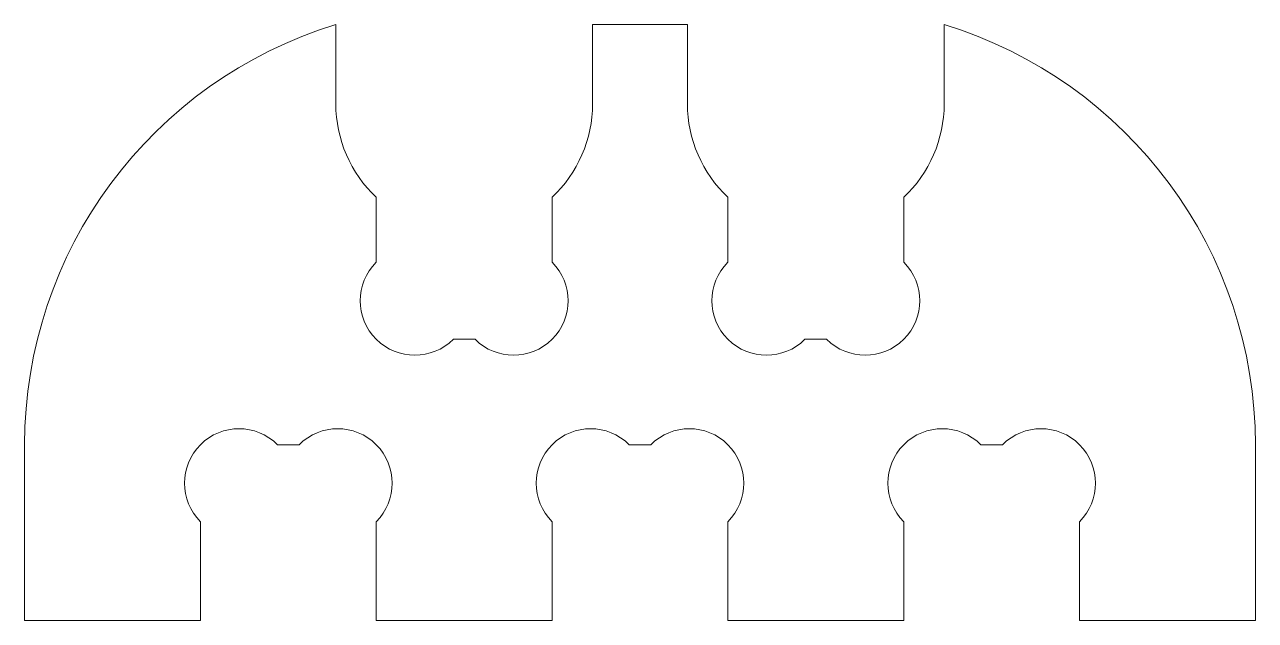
# Model space of a CAD drawing. Extents: x -17.5 to 17.5, y -5 to 12.
import ezdxf

# ---------------------------------------------------------------- set-up
doc = ezdxf.new("R2010")
doc.units = 0
doc.layers.get('0').update_dxf_attribs({"lineweight": 0})

msp = doc.modelspace()

# ---------------------------------------------------------------- linework, layer by layer
at = {"flags": 128}
msp.add_lwpolyline([(2.5, 5.192), (2.5, 7.041, -0.206953), (1.35, 9.7), (1.35, 11.955), (-1.35, 11.955), (-1.35, 9.7, -0.206953), (-2.5, 7.041), (-2.5, 5.192, -1), (-4.692, 3), (-5.308, 3, -1), (-7.5, 5.192), (-7.5, 7.041, -0.206953), (-8.65, 9.7), (-8.65, 11.955, 0.329858), (-17.5, 0), (-17.5, -5), (-12.5, -5), (-12.5, -2.192, -1), (-10.308, 0), (-9.692, 0, -1), (-7.5, -2.192), (-7.5, -5), (-2.5, -5), (-2.5, -2.192, -1), (-0.308, 0), (0.308, 0, -1), (2.5, -2.192), (2.5, -5), (7.5, -5), (7.5, -2.192, -1), (9.692, 0), (10.308, 0, -1), (12.5, -2.192), (12.5, -5), (17.5, -5), (17.5, 0, 0.329858), (8.65, 11.955), (8.65, 9.7, -0.206953), (7.5, 7.041), (7.5, 5.192, -1), (5.308, 3), (4.692, 3, -1), (2.5, 5.192)], format="xyb", dxfattribs=at)

doc.saveas('drawing.dxf')
